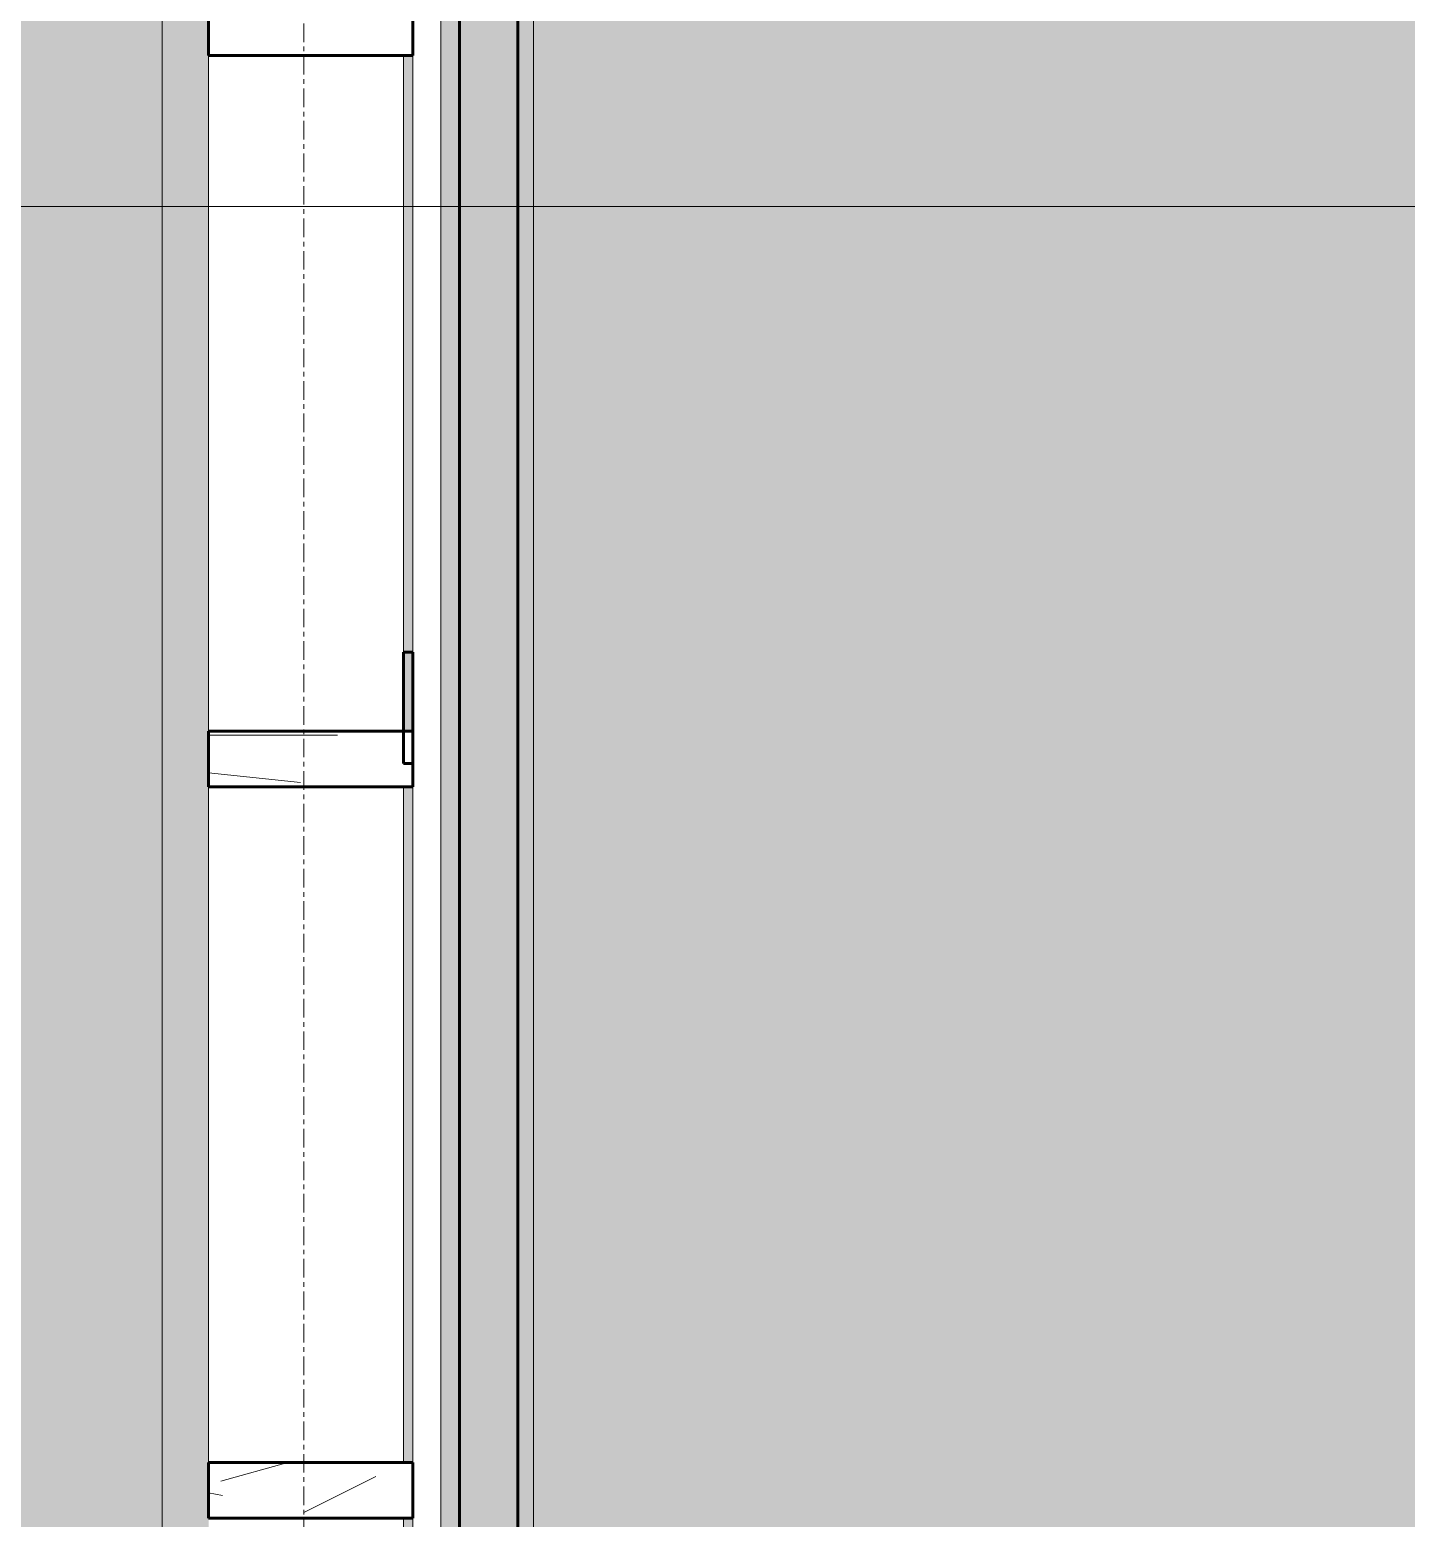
# Model space of a CAD drawing. Header units: inches. Extents: x -3304 to -1623, y 8184 to 9003.
# Drawn here: x -2339.15 to -2302.1, y 8564.87 to 8604.93 of the extents above; entities that cross this region are included whole.
import ezdxf

# ---------------------------------------------------------------- set-up
doc = ezdxf.new("R2010")
doc.units = ezdxf.units.IN
doc.header["$MEASUREMENT"] = 0
doc.linetypes.add('Grid Line 1_2_', pattern=[0.875, 0.5, -0.125, 0.125, -0.125])
for name, color, linetype, lineweight in [('A-GLAZ-CWMG', 51, 'Continuous', 9), ('A-GLAZ-CWMG-1', 51, 'Continuous', 60), ('A-ROOF', 132, 'Continuous', 18), ('A-WALL-1', 113, 'Continuous', 9), ('A-WALL-2', 113, 'Continuous', 60), ('G-ANNO-SYMB', 111, 'Continuous', 9), ('I-WALL', 2, 'Continuous', 18), ('S-BEAM', 12, 'Continuous', 9), ('S-BEAM-1', 12, 'Continuous', 60), ('S-FNDN', 32, 'Continuous', 18), ('S-GRID-1', 1, 'Grid Line 1_2_', 9)]:
    doc.layers.add(name, color=color, linetype=linetype, lineweight=lineweight)

# ---------------------------------------------------------------- blocks, each defined once
blk = doc.blocks.new('Rectangular Mullion - Stud - Base_Head-V10-FLOOR PLAN - 2ND FLOOR')
at = {"layer": 'A-GLAZ-CWMG'}
blk.add_line((-2328.087, 8551.468), (-2328.087, 8531.784), dxfattribs=at)
blk = doc.blocks.new('Rectangular Mullion - Stud - Base_Head-1810190-FLOOR PLAN - 2ND FLOOR')
at = {"layer": 'A-GLAZ-CWMG'}
blk.add_line((-2334.337, 8545.187), (-2334.337, 8527.003), dxfattribs=at)
blk = doc.blocks.new('Rectangular Mullion - Stud - Vertical-V12-FLOOR PLAN - 2ND FLOOR')
at = {"layer": 'A-GLAZ-CWMG'}
h = blk.add_hatch(dxfattribs=at)
h.set_pattern_fill('FP_23', color=256, style=0, pattern_type=2)
h.set_pattern_definition([(94.764, (-2465.474, 8424.153), (20.0293162, -264.33073053), [2.89, -286.108]), (78.69, (-2465.714, 8427.033), (14.7692292, 97.846637), [3.671, -118.705]), (45, (-2464.994, 8430.633), (0, 24.00062), [2.715, -31.226]), (43.152, (-2463.074, 8432.553), (358.50590651, 337.59427673), [5.264, -521.098]), (77.005, (-2459.234, 8436.153), (-51.5072332, -215.190878), [3.202, -316.998]), (90, (-2458.514, 8439.273), (-24, 24), [6, -18]), (99.462, (-2458.514, 8445.273), (16.2151408, -121.2976096), [2.92, -143.067]), (95.711, (-2458.994, 8424.153), (19.2491386, -216.4749802), [2.412, -238.785]), (90, (-2459.234, 8426.553), (-24, 24), [3.6, -20.4]), (61.699, (-2459.234, 8430.153), (141.13929466, 265.5406774), [3.544, -350.812]), (37.875, (-2457.554, 8433.273), (-122.5849696, -92.67717717), [5.473, -268.169]), (50.711, (-2453.234, 8436.633), (117.3845733, 146.13938044), [3.411, -337.693]), (83.66, (-2451.074, 8439.273), (18.7314135, 192.5853557), [4.347, -212.983]), (101.889, (-2450.594, 8443.593), (69.58287241, -336.50838353), [4.66, -461.336]), (96.71, (-2451.554, 8424.153), (-26.78553556, 215.67256736), [4.108, -406.706]), (86.633, (-2452.034, 8428.233), (21.19016942, 384.16561013), [4.087, -404.618]), (56.31, (-2451.794, 8432.313), (-35.076419, -40.615467), [4.327, -82.207]), (42.51, (-2449.394, 8435.913), (262.00993717, 242.17158089), [3.907, -386.785]), (75.069, (-2446.514, 8438.553), (69.01056513, 264.79744534), [3.726, -368.854]), (90, (-2445.554, 8442.153), (-24, 24), [2.88, -21.12]), (102.995, (-2445.554, 8445.033), (-51.5072332, 215.190878), [3.202, -316.998]), (90, (-2469.554, 8431.593), (-24, 24), [0.063, -23.937]), (226.848, (-2465.954, 8434.953), (337.59427673, 358.50590651), [5.264, -521.098]), (243.435, (-2445.554, 8431.113), (-4.799914, -33.599609), [2.147, -51.519]), (261.87, (-2446.514, 8429.193), (-17.2798751, -144.9601737), [3.394, -166.312]), (293.199, (-2446.994, 8425.833), (53.7938028, -117.5174286), [1.828, -180.951]), (63.435, (-2465.954, 8434.953), (4.799914, 33.599609), [2.683, -50.982]), (83.29, (-2464.754, 8437.353), (-26.78553556, -215.67256736), [4.108, -406.706]), (100.125, (-2464.274, 8441.433), (-73.66378219, 407.70250838), [6.826, -675.804]), (100.305, (-2468.114, 8424.153), (-28.2248388, 143.232332), [2.683, -265.645]), (74.476, (-2468.594, 8426.793), (-74.47540965, -263.31229919), [4.484, -443.873]), (47.121, (-2467.394, 8431.113), (-289.84112791, -310.28971512), [4.585, -453.934]), (55.305, (-2464.274, 8434.473), (165.50303544, 241.72817335), [3.795, -375.679]), (80.538, (-2462.114, 8437.593), (16.2151408, 121.2976096), [4.38, -141.607]), (96.582, (-2461.394, 8441.913), (46.17851199, -408.21037087), [6.281, -621.859]), (98.13, (-2462.114, 8424.153), (17.2798751, -144.9601737), [3.394, -166.312]), (78.69, (-2462.594, 8427.513), (14.7692292, 97.846637), [3.671, -118.705]), (47.49, (-2461.874, 8431.113), (-242.17158089, -262.00993717), [3.907, -386.785]), (45, (-2459.234, 8433.993), (0, 24.00062), [4.412, -29.529]), (72.646, (-2456.114, 8437.113), (-98.7331841, -311.14572085), [4.023, -398.29]), (93.366, (-2454.914, 8440.953), (21.18346446, -384.16597991), [4.087, -404.618]), (107.103, (-2455.154, 8445.033), (-75.3745247, 238.96152613), [3.264, -323.171]), (98.746, (-2456.114, 8424.153), (-27.60680008, 167.44529743), [3.157, -312.514]), (75.069, (-2456.594, 8427.273), (69.01056513, 264.79744534), [3.726, -368.854]), (57.995, (-2455.634, 8430.873), (-76.3139748, -117.3041158), [4.528, -221.887]), (40.101, (-2453.234, 8434.713), (-313.24407783, -262.52245709), [5.961, -590.186]), (74.055, (-2448.674, 8438.553), (-30.3394132, -94.1891725), [3.494, -171.228]), (96.009, (-2447.714, 8441.913), (-26.49841584, 239.73726688), [4.585, -453.934]), (113.199, (-2448.194, 8446.473), (-53.7938028, 117.5174286), [1.828, -180.951]), (99.462, (-2448.914, 8424.153), (16.2151408, -121.2976096), [2.92, -143.067]), (79.992, (-2449.394, 8427.033), (45.26219381, 264.48359408), [4.143, -410.161]), (52.595, (-2448.674, 8431.113), (238.21694532, 313.36391941), [5.136, -508.486]), (60.945, (-2469.554, 8435.193), (91.9257102, 170.2633483), [2.471, -244.624]), (79.216, (-2468.354, 8437.353), (-74.2040015, -383.5801134), [5.131, -507.931]), (97.125, (-2467.394, 8442.393), (18.0921544, -168.7389667), [5.805, -187.689])])
h.paths.add_polyline_path([(0, 0), (1.5, 0), (1.5, -5.5), (0, -5.5), (0, -0.25)], flags=0)
at = {"layer": 'A-GLAZ-CWMG-1'}
for p, q in [((0, 0), (1.5, 0)), ((0, -5.5), (0, 0)), ((1.5, 0), (1.5, -5.5)), ((1.5, -5.5), (0, -5.5))]:
    blk.add_line(p, q, dxfattribs=at)
blk = doc.blocks.new('Rectangular Mullion - Stud - Base_Head-1810192-FLOOR PLAN - 2ND FLOOR')
at = {"layer": 'A-GLAZ-CWMG'}
blk.add_line((-2334.337, 8604.237), (-2334.337, 8586.054), dxfattribs=at)
blk = doc.blocks.new('Rectangular Mullion - Stud - Vertical-1966618-FLOOR PLAN - 2ND FLOOR')
at = {"layer": 'A-GLAZ-CWMG'}
h = blk.add_hatch(dxfattribs=at)
h.set_pattern_fill('FP_24', color=256, style=0, pattern_type=2)
h.set_pattern_definition([(94.764, (-2485.158, 8424.153), (20.0293162, -264.33073053), [2.89, -286.108]), (78.69, (-2485.398, 8427.033), (14.7692292, 97.846637), [3.671, -118.705]), (45, (-2484.678, 8430.633), (0, 24.00062), [2.715, -31.226]), (43.152, (-2482.758, 8432.553), (358.50590651, 337.59427673), [5.264, -521.098]), (77.005, (-2478.918, 8436.153), (-51.5072332, -215.190878), [3.202, -316.998]), (90, (-2478.198, 8439.273), (-24, 24), [6, -18]), (99.462, (-2478.198, 8445.273), (16.2151408, -121.2976096), [2.92, -143.067]), (95.711, (-2478.678, 8424.153), (19.2491386, -216.4749802), [2.412, -238.785]), (90, (-2478.918, 8426.553), (-24, 24), [3.6, -20.4]), (61.699, (-2478.918, 8430.153), (141.13929466, 265.5406774), [3.544, -350.812]), (37.875, (-2477.238, 8433.273), (-122.5849696, -92.67717717), [5.473, -268.169]), (50.711, (-2472.918, 8436.633), (117.3845733, 146.13938044), [3.411, -337.693]), (83.66, (-2470.758, 8439.273), (18.7314135, 192.5853557), [4.347, -212.983]), (101.889, (-2470.278, 8443.593), (69.58287241, -336.50838353), [4.66, -461.336]), (96.71, (-2471.238, 8424.153), (-26.78553556, 215.67256736), [4.108, -406.706]), (86.633, (-2471.718, 8428.233), (21.19016942, 384.16561013), [4.087, -404.618]), (56.31, (-2471.478, 8432.313), (-35.076419, -40.615467), [4.327, -82.207]), (42.51, (-2469.078, 8435.913), (262.00993717, 242.17158089), [3.907, -386.785]), (75.069, (-2466.198, 8438.553), (69.01056513, 264.79744534), [3.726, -368.854]), (90, (-2465.238, 8442.153), (-24, 24), [2.88, -21.12]), (102.995, (-2465.238, 8445.033), (-51.5072332, 215.190878), [3.202, -316.998]), (90, (-2489.238, 8431.593), (-24, 24), [0.063, -23.937]), (226.848, (-2485.638, 8434.953), (337.59427673, 358.50590651), [5.264, -521.098]), (243.435, (-2465.238, 8431.113), (-4.799914, -33.599609), [2.147, -51.519]), (261.87, (-2466.198, 8429.193), (-17.2798751, -144.9601737), [3.394, -166.312]), (293.199, (-2466.678, 8425.833), (53.7938028, -117.5174286), [1.828, -180.951]), (63.435, (-2485.638, 8434.953), (4.799914, 33.599609), [2.683, -50.982]), (83.29, (-2484.438, 8437.353), (-26.78553556, -215.67256736), [4.108, -406.706]), (100.125, (-2483.958, 8441.433), (-73.66378219, 407.70250838), [6.826, -675.804]), (100.305, (-2487.798, 8424.153), (-28.2248388, 143.232332), [2.683, -265.645]), (74.476, (-2488.278, 8426.793), (-74.47540965, -263.31229919), [4.484, -443.873]), (47.121, (-2487.078, 8431.113), (-289.84112791, -310.28971512), [4.585, -453.934]), (55.305, (-2483.958, 8434.473), (165.50303544, 241.72817335), [3.795, -375.679]), (80.538, (-2481.798, 8437.593), (16.2151408, 121.2976096), [4.38, -141.607]), (96.582, (-2481.078, 8441.913), (46.17851199, -408.21037087), [6.281, -621.859]), (98.13, (-2481.798, 8424.153), (17.2798751, -144.9601737), [3.394, -166.312]), (78.69, (-2482.278, 8427.513), (14.7692292, 97.846637), [3.671, -118.705]), (47.49, (-2481.558, 8431.113), (-242.17158089, -262.00993717), [3.907, -386.785]), (45, (-2478.918, 8433.993), (0, 24.00062), [4.412, -29.529]), (72.646, (-2475.798, 8437.113), (-98.7331841, -311.14572085), [4.023, -398.29]), (93.366, (-2474.598, 8440.953), (21.18346446, -384.16597991), [4.087, -404.618]), (107.103, (-2474.838, 8445.033), (-75.3745247, 238.96152613), [3.264, -323.171]), (98.746, (-2475.798, 8424.153), (-27.60680008, 167.44529743), [3.157, -312.514]), (75.069, (-2476.278, 8427.273), (69.01056513, 264.79744534), [3.726, -368.854]), (57.995, (-2475.318, 8430.873), (-76.3139748, -117.3041158), [4.528, -221.887]), (40.101, (-2472.918, 8434.713), (-313.24407783, -262.52245709), [5.961, -590.186]), (74.055, (-2468.358, 8438.553), (-30.3394132, -94.1891725), [3.494, -171.228]), (96.009, (-2467.398, 8441.913), (-26.49841584, 239.73726688), [4.585, -453.934]), (113.199, (-2467.878, 8446.473), (-53.7938028, 117.5174286), [1.828, -180.951]), (99.462, (-2468.598, 8424.153), (16.2151408, -121.2976096), [2.92, -143.067]), (79.992, (-2469.078, 8427.033), (45.26219381, 264.48359408), [4.143, -410.161]), (52.595, (-2468.358, 8431.113), (238.21694532, 313.36391941), [5.136, -508.486]), (60.945, (-2489.238, 8435.193), (91.9257102, 170.2633483), [2.471, -244.624]), (79.216, (-2488.038, 8437.353), (-74.2040015, -383.5801134), [5.131, -507.931]), (97.125, (-2487.078, 8442.393), (18.0921544, -168.7389667), [5.805, -187.689])])
h.paths.add_polyline_path([(0, 0), (1.5, 0), (1.5, -5.5), (0, -5.5), (0, -0.25)], flags=0)
at = {"layer": 'A-GLAZ-CWMG-1'}
for p, q in [((0, 0), (1.5, 0)), ((0, -5.5), (0, 0)), ((1.5, 0), (1.5, -5.5)), ((1.5, -5.5), (0, -5.5))]:
    blk.add_line(p, q, dxfattribs=at)
blk = doc.blocks.new('Rectangular Mullion - Stud - Vertical-V13-FLOOR PLAN - 2ND FLOOR')
at = {"layer": 'A-GLAZ-CWMG'}
h = blk.add_hatch(dxfattribs=at)
h.set_pattern_fill('FP_25', color=256, style=0, pattern_type=2)
h.set_pattern_definition([(94.764, (-2504.841, 8424.153), (20.0293162, -264.33073053), [2.89, -286.108]), (78.69, (-2505.081, 8427.033), (14.7692292, 97.846637), [3.671, -118.705]), (45, (-2504.361, 8430.633), (0, 24.00062), [2.715, -31.226]), (43.152, (-2502.441, 8432.553), (358.50590651, 337.59427673), [5.264, -521.098]), (77.005, (-2498.601, 8436.153), (-51.5072332, -215.190878), [3.202, -316.998]), (90, (-2497.88, 8439.273), (-24, 24), [6, -18]), (99.462, (-2497.881, 8445.273), (16.2151408, -121.2976096), [2.92, -143.067]), (95.711, (-2498.361, 8424.153), (19.2491386, -216.4749802), [2.412, -238.785]), (90, (-2498.6, 8426.553), (-24, 24), [3.6, -20.4]), (61.699, (-2498.601, 8430.153), (141.13929466, 265.5406774), [3.544, -350.812]), (37.875, (-2496.921, 8433.273), (-122.5849696, -92.67717717), [5.473, -268.169]), (50.711, (-2492.601, 8436.633), (117.3845733, 146.13938044), [3.411, -337.693]), (83.66, (-2490.441, 8439.273), (18.7314135, 192.5853557), [4.347, -212.983]), (101.889, (-2489.961, 8443.593), (69.58287241, -336.50838353), [4.66, -461.336]), (96.71, (-2490.921, 8424.153), (-26.78553556, 215.67256736), [4.108, -406.706]), (86.633, (-2491.401, 8428.233), (21.19016942, 384.16561013), [4.087, -404.618]), (56.31, (-2491.161, 8432.313), (-35.076419, -40.615467), [4.327, -82.207]), (42.51, (-2488.761, 8435.913), (262.00993717, 242.17158089), [3.907, -386.785]), (75.069, (-2485.881, 8438.553), (69.01056513, 264.79744534), [3.726, -368.854]), (90, (-2484.92, 8442.153), (-24, 24), [2.88, -21.12]), (102.995, (-2484.921, 8445.033), (-51.5072332, 215.190878), [3.202, -316.998]), (90, (-2508.92, 8431.593), (-24, 24), [0.063, -23.937]), (226.848, (-2505.321, 8434.953), (337.59427673, 358.50590651), [5.264, -521.098]), (243.435, (-2484.921, 8431.113), (-4.799914, -33.599609), [2.147, -51.519]), (261.87, (-2485.881, 8429.193), (-17.2798751, -144.9601737), [3.394, -166.312]), (293.199, (-2486.361, 8425.833), (53.7938028, -117.5174286), [1.828, -180.951]), (63.435, (-2505.321, 8434.953), (4.799914, 33.599609), [2.683, -50.982]), (83.29, (-2504.121, 8437.353), (-26.78553556, -215.67256736), [4.108, -406.706]), (100.125, (-2503.641, 8441.433), (-73.66378219, 407.70250838), [6.826, -675.804]), (100.305, (-2507.481, 8424.153), (-28.2248388, 143.232332), [2.683, -265.645]), (74.476, (-2507.961, 8426.793), (-74.47540965, -263.31229919), [4.484, -443.873]), (47.121, (-2506.761, 8431.113), (-289.84112791, -310.28971512), [4.585, -453.934]), (55.305, (-2503.641, 8434.473), (165.50303544, 241.72817335), [3.795, -375.679]), (80.538, (-2501.481, 8437.593), (16.2151408, 121.2976096), [4.38, -141.607]), (96.582, (-2500.761, 8441.913), (46.17851199, -408.21037087), [6.281, -621.859]), (98.13, (-2501.481, 8424.153), (17.2798751, -144.9601737), [3.394, -166.312]), (78.69, (-2501.961, 8427.513), (14.7692292, 97.846637), [3.671, -118.705]), (47.49, (-2501.241, 8431.113), (-242.17158089, -262.00993717), [3.907, -386.785]), (45, (-2498.601, 8433.993), (0, 24.00062), [4.412, -29.529]), (72.646, (-2495.481, 8437.113), (-98.7331841, -311.14572085), [4.023, -398.29]), (93.366, (-2494.281, 8440.953), (21.18346446, -384.16597991), [4.087, -404.618]), (107.103, (-2494.521, 8445.033), (-75.3745247, 238.96152613), [3.264, -323.171]), (98.746, (-2495.481, 8424.153), (-27.60680008, 167.44529743), [3.157, -312.514]), (75.069, (-2495.961, 8427.273), (69.01056513, 264.79744534), [3.726, -368.854]), (57.995, (-2495.001, 8430.873), (-76.3139748, -117.3041158), [4.528, -221.887]), (40.101, (-2492.601, 8434.713), (-313.24407783, -262.52245709), [5.961, -590.186]), (74.055, (-2488.041, 8438.553), (-30.3394132, -94.1891725), [3.494, -171.228]), (96.009, (-2487.081, 8441.913), (-26.49841584, 239.73726688), [4.585, -453.934]), (113.199, (-2487.561, 8446.473), (-53.7938028, 117.5174286), [1.828, -180.951]), (99.462, (-2488.281, 8424.153), (16.2151408, -121.2976096), [2.92, -143.067]), (79.992, (-2488.761, 8427.033), (45.26219381, 264.48359408), [4.143, -410.161]), (52.595, (-2488.041, 8431.113), (238.21694532, 313.36391941), [5.136, -508.486]), (60.945, (-2508.921, 8435.193), (91.9257102, 170.2633483), [2.471, -244.624]), (79.216, (-2507.721, 8437.353), (-74.2040015, -383.5801134), [5.131, -507.931]), (97.125, (-2506.761, 8442.393), (18.0921544, -168.7389667), [5.805, -187.689])])
h.paths.add_polyline_path([(0, 0), (1.5, 0), (1.5, -5.5), (0, -5.5), (0, -0.25)], flags=0)
at = {"layer": 'A-GLAZ-CWMG-1'}
for p, q in [((0, 0), (1.5, 0)), ((0, -5.5), (0, 0)), ((1.5, 0), (1.5, -5.5)), ((1.5, -5.5), (0, -5.5))]:
    blk.add_line(p, q, dxfattribs=at)
blk = doc.blocks.new('Structural Framing 17 - Structural Framing 17-1885627-FLOOR PLAN - 2ND FLOOR')
at = {"layer": 'S-BEAM'}
h = blk.add_hatch(color=256, dxfattribs=at)
h.paths.add_polyline_path([(8519.433, 2328.927), (8519.433, 2328.837), (8525.503, 2328.837), (8525.503, 2329.087), (8519.433, 2329.087)], flags=0)
h.paths.add_polyline_path([(8527.003, 2329.087), (8527.003, 2328.837), (8545.187, 2328.837), (8545.187, 2329.087), (8541.595, 2329.087)], flags=0)
h.paths.add_polyline_path([(8546.687, 2329.087), (8546.687, 2328.837), (8547.326, 2328.837), (8547.326, 2329.087)], flags=0)
h.paths.add_polyline_path([(8567.751, 2329.087), (8567.751, 2328.837), (8584.554, 2328.837), (8584.554, 2329.087)], flags=0)
h = blk.add_hatch(color=256, dxfattribs=at)
h.paths.add_polyline_path([(8550.317, 2329.087), (8550.317, 2328.837), (8564.87, 2328.837), (8564.87, 2329.087), (8560.107, 2329.087)], flags=0)
h.paths.add_polyline_path([(8566.37, 2328.837), (8567.751, 2328.837), (8567.751, 2329.087), (8566.37, 2329.087)], flags=0)
h.paths.add_polyline_path([(8588.175, 2328.837), (8604.237, 2328.837), (8604.237, 2329.087), (8588.175, 2329.087)], flags=0)
h.paths.add_polyline_path([(8605.737, 2329.087), (8605.737, 2328.837), (8616.068, 2328.837), (8616.068, 2329.087), (8610.519, 2329.087)], flags=0)
blk.add_hatch(color=256, dxfattribs=at).paths.add_polyline_path([(8586.054, 2328.837), (8588.175, 2328.837), (8588.175, 2329.087), (8586.054, 2329.087)], flags=0)
for p, q in [((8550.317, 2329.087), (8564.87, 2329.087)), ((8566.37, 2329.087), (8567.751, 2329.087)), ((8567.751, 2329.087), (8584.554, 2329.087)), ((8588.175, 2329.087), (8604.237, 2329.087)), ((8564.87, 2328.837), (8550.317, 2328.837)), ((8567.751, 2328.837), (8566.37, 2328.837)), ((8584.554, 2328.837), (8567.751, 2328.837)), ((8604.237, 2328.837), (8588.175, 2328.837))]:
    blk.add_line(p, q, dxfattribs=at)
at = {"layer": 'S-BEAM-1'}
for p, q in [((8588.175, 2329.087), (8585.184, 2329.087)), ((8585.184, 2329.087), (8585.184, 2328.837)), ((8588.175, 2328.837), (8588.175, 2329.087)), ((8585.184, 2328.837), (8588.175, 2328.837))]:
    blk.add_line(p, q, dxfattribs=at)

msp = doc.modelspace()

# ---------------------------------------------------------------- hatches: boundary and pattern name
at = {"layer": 'A-ROOF'}
h = msp.add_hatch(color=256, dxfattribs=at)
h.paths.add_polyline_path([(-2290.33668, 8374.56938), (-2290.33668, 8621.13188), (-2325.58668, 8621.13188), (-2325.58668, 8512.69438), (-2326.01188, 8512.69438), (-2326.01188, 8506.06938), (-2325.58668, 8506.06938), (-2325.58668, 8503.31938), (-2329.08668, 8503.31938), (-2329.08668, 8503.81938), (-2416.65063, 8503.81938), (-2416.65063, 8503.31938), (-2425.64918, 8503.31938), (-2425.64918, 8405.31938), (-2422.33668, 8405.31938), (-2422.33668, 8397.06938), (-2427.33668, 8397.06938), (-2427.33668, 8374.56938), (-2419.7364, 8374.56938)], flags=0)
h.paths.add_polyline_path([(-2326.01188, 8503.38188), (-2325.64918, 8503.38188), (-2325.64918, 8506.00688), (-2325.94938, 8506.00688), (-2325.94938, 8505.81938), (-2326.01188, 8505.81938), (-2326.01188, 8503.74458)], flags=0)
h.paths.add_polyline_path([(-2327.61361, 8503.38188), (-2327.58668, 8503.38188), (-2327.60776, 8503.81938), (-2328.02418, 8503.81938), (-2328.02418, 8503.38188)], flags=0)
h.paths.add_polyline_path([(-2328.64918, 8503.38188), (-2328.08668, 8503.38188), (-2328.08668, 8503.81938), (-2328.83668, 8503.81938), (-2328.83668, 8503.75688), (-2329.02418, 8503.75688), (-2329.02418, 8503.38188)], flags=0)
h.paths.add_polyline_path([(-2393.38747, 8505.39418), (-2329.08668, 8505.39418), (-2329.08668, 8505.81938), (-2335.83668, 8505.81938), (-2335.83668, 8511.31938), (-2334.33668, 8511.31938), (-2334.33668, 8507.31938), (-2328.83668, 8507.31938), (-2328.83668, 8505.81938), (-2328.08668, 8505.81938), (-2328.08668, 8506.06938), (-2327.58668, 8506.06938), (-2327.58668, 8512.69438), (-2427.33668, 8512.69438), (-2427.33668, 8511.31938), (-2416.78354, 8511.31938), (-2416.78354, 8505.81938), (-2416.65063, 8505.81938), (-2416.65063, 8505.39418), (-2394.88747, 8505.39418)], flags=0)
h.paths.add_polyline_path([(-2328.08668, 8505.39418), (-2328.08668, 8505.75688), (-2329.02418, 8505.75688), (-2329.02418, 8505.45668), (-2328.83668, 8505.45668), (-2328.83668, 8505.39418)], flags=0)
h.paths.add_polyline_path([(-2327.58668, 8505.39418), (-2327.58668, 8505.75688), (-2328.02418, 8505.75688), (-2328.02418, 8505.39418)], flags=0)
h.paths.add_polyline_path([(-2327.83668, 8505.81938), (-2327.64918, 8505.81938), (-2327.64918, 8506.00688), (-2328.02418, 8506.00688), (-2328.02418, 8505.81938), (-2327.91944, 8505.81938)], flags=0)
h.paths.add_polyline_path([(-2413.07106, 8505.81938), (-2414.57106, 8505.81938), (-2414.57106, 8511.31938), (-2413.07106, 8511.31938), (-2413.07106, 8509.19771)], flags=0)
h.paths.add_polyline_path([(-2394.88747, 8505.81938), (-2394.88747, 8511.31938), (-2393.38747, 8511.31938), (-2393.38747, 8505.81938)], flags=0)
h.paths.add_polyline_path([(-2374.33182, 8505.81938), (-2375.20387, 8505.81938), (-2375.20387, 8511.31938), (-2373.70387, 8511.31938), (-2373.70387, 8505.81938)], flags=0)
h.paths.add_polyline_path([(-2354.02028, 8505.81938), (-2355.52028, 8505.81938), (-2355.52028, 8511.31938), (-2354.02028, 8511.31938), (-2354.02028, 8509.19771)], flags=0)
at = {"layer": 'A-WALL-1'}
msp.add_hatch(color=256, dxfattribs=at).paths.add_polyline_path([(-2326.01188, 8503.38188), (-2326.01188, 8623.06938), (-2327.58668, 8623.06938), (-2327.58668, 8503.38188)], flags=0)
at = {"layer": 'I-WALL'}
msp.add_hatch(color=256, dxfattribs=at).paths.add_polyline_path([(-2338.21168, 8515.19438), (-2335.58668, 8515.19438), (-2335.58668, 8621.13188), (-2338.33668, 8621.13188), (-2338.33668, 8622.63188), (-2339.96168, 8622.63188), (-2339.96168, 8526.33683), (-2339.01553, 8525.10378), (-2338.41613, 8523.65669), (-2338.21168, 8522.10378), (-2338.21168, 8515.2194)], flags=0)
at = {"layer": 'S-FNDN'}
h = msp.add_hatch(color=256, dxfattribs=at)
h.paths.add_polyline_path([(-2327.58668, 8512.69438), (-2327.58668, 8620.38188), (-2328.08668, 8620.38188), (-2328.08668, 8512.69438)], flags=0)
h.paths.add_polyline_path([(-2326.01188, 8512.69438), (-2325.58668, 8512.69438), (-2325.58668, 8620.38188), (-2326.01188, 8620.38188), (-2326.01188, 8514.36049)], flags=0)
h.paths.add_polyline_path([(-2335.58668, 8515.19438), (-2334.33668, 8515.19438), (-2334.33668, 8621.13188), (-2335.58668, 8621.13188), (-2335.58668, 8516.13989)], flags=0)
h.paths.add_polyline_path([(-2325.94938, 8620.44438), (-2325.64918, 8620.44438), (-2325.64918, 8621.13188), (-2326.01188, 8621.13188), (-2326.01188, 8620.63188), (-2325.94938, 8620.63188)], flags=0)
h.paths.add_polyline_path([(-2327.64918, 8620.44438), (-2327.64918, 8620.63188), (-2327.58668, 8620.63188), (-2327.58668, 8621.13188), (-2328.02418, 8621.13188), (-2328.02418, 8620.44438)], flags=0)

# ---------------------------------------------------------------- linework, layer by layer
at = {"layer": 'A-ROOF'}
msp.add_line((-2325.58668, 8620.38188), (-2325.58668, 8512.69438), dxfattribs=at)
at = {"layer": 'A-WALL-2'}
for p, q in [((-2327.58668, 8623.06938), (-2327.58668, 8505.39418)), ((-2326.01188, 8503.38188), (-2326.01188, 8623.06938))]:
    msp.add_line(p, q, dxfattribs=at)
at = {"layer": 'G-ANNO-SYMB'}
msp.add_line((-3275.15078, 8600.16698), (-1846.83602, 8600.16698), dxfattribs=at)
at = {"layer": 'I-WALL'}
msp.add_line((-2335.58668, 8621.13188), (-2335.58668, 8515.19438), dxfattribs=at)
at = {"layer": 'S-GRID-1'}
msp.add_line((-2331.77418, 8289.59722), (-2331.77418, 8978.71797), dxfattribs=at)

# ---------------------------------------------------------------- block references
at = {"layer": 'A-GLAZ-CWMG'}
for name, p in [('Rectangular Mullion - Stud - Base_Head-V10-FLOOR PLAN - 2ND FLOOR', (0, 59.05078)), ('Rectangular Mullion - Stud - Base_Head-1810192-FLOOR PLAN - 2ND FLOOR', (0, 0)), ('Rectangular Mullion - Stud - Base_Head-V10-FLOOR PLAN - 2ND FLOOR', (0, 39.36719)), ('Rectangular Mullion - Stud - Base_Head-1810190-FLOOR PLAN - 2ND FLOOR', (0, 39.36719)), ('Rectangular Mullion - Stud - Base_Head-V10-FLOOR PLAN - 2ND FLOOR', (0, 19.68359))]:
    msp.add_blockref(name, p, dxfattribs=at)
at = {"layer": 'A-GLAZ-CWMG', "extrusion": (0, 0, -1), "rotation": 90.00000000006833}
for name, p in [('Rectangular Mullion - Stud - Vertical-V13-FLOOR PLAN - 2ND FLOOR', (2328.83668, 8604.23735)), ('Rectangular Mullion - Stud - Vertical-1966618-FLOOR PLAN - 2ND FLOOR', (2328.83668, 8584.55376)), ('Rectangular Mullion - Stud - Vertical-V12-FLOOR PLAN - 2ND FLOOR', (2328.83668, 8564.87016))]:
    msp.add_blockref(name, p, dxfattribs=at)
at = {"layer": 'S-BEAM', "rotation": 89.9999999999999}
msp.add_blockref('Structural Framing 17 - Structural Framing 17-1885627-FLOOR PLAN - 2ND FLOOR', (0, 0), dxfattribs=at)

doc.saveas('drawing.dxf')
